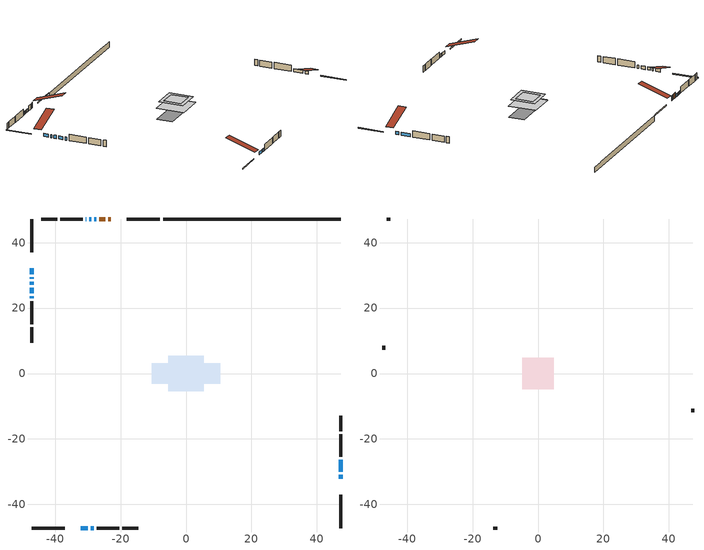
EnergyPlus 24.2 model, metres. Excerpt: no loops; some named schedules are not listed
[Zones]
conditioned space
 floor adiabatic (AdiabaticFloorConstruction): -5.42,-5.42 -5.42,5.42 5.42,5.42 5.42,-5.42 z0.5
 floor foundation (Slab1 construction): -10.49,-3.07 -10.49,3.07 10.49,3.07 10.49,-3.07 z-1.63
 wall outside (RimJoist1 construction): -7.96,47.22 -18.13,47.22 / -47.22,-47.22 -37.05,-47.22 / -47.22,47.22 -47.22,37.05 / 47.22,-47.22 47.22,-37.05 z0.5:0.8
 wall outside (AdiabaticWallConstruction 1): -23.03,47.22 -23.81,47.22 / -24.74,47.22 -26.52,47.22 z0.5:2.53
 wall outside (AdiabaticWallConstruction): -47.22,32.16 -47.22,30.38 / -27.45,47.22 -28.07,47.22 / -29,47.22 -29.5,47.22 / -47.22,29.46 -47.22,29.02 / -30.43,47.22 -30.65,47.22 / -47.22,28.1 -47.22,27.13 / -47.22,26.2 -47.22,24.5 / -47.22,23.58 -47.22,22.95 / 47.22,-32.16 47.22,-30.88 / 47.22,-29.96 47.22,-26.41 / -32.16,-47.22 -30.02,-47.22 / -29.09,-47.22 -28.17,-47.22 z0.5:1.72
 wall outside (Wall1 construction): -31.57,47.22 -38.47,47.22 / -27.24,-47.22 -20.35,-47.22 / -47.22,22.02 -47.22,15.12 / 47.22,-25.48 47.22,-18.58 z0.5:2.94
 wall outside (Wall2 construction): -39.4,47.22 -44.2,47.22 / -19.42,-47.22 -14.61,-47.22 / -47.22,14.19 -47.22,9.39 / 47.22,-17.66 47.22,-12.85 z0.5:2.94
 wall foundation (FoundationWall1 construction): -7.03,47.22,-1.63 -7.03,47.22,0.5 41.8,47.22,0.5 41.8,47.22,0.35 47.22,47.22,0.35 47.22,47.22,-1.63
 window (WindowConstruction): -47.22,32.16 -47.22,30.39 z0.5:1.72
 window (WindowConstruction 8): -27.45,47.22 -28.07,47.22 z0.5:1.72
 window (WindowConstruction 9): -29,47.22 -29.5,47.22 z0.5:1.72
 window (WindowConstruction 10): -47.22,29.46 -47.22,29.03 z0.5:1.72
 window (WindowConstruction 11): -30.43,47.22 -30.65,47.22 z0.5:1.72
 window (WindowConstruction 1): -47.22,28.1 -47.22,27.13 z0.5:1.72
 window (WindowConstruction 2): -47.22,26.2 -47.22,24.5 z0.5:1.72
 window (WindowConstruction 3): -47.22,23.58 -47.22,22.95 z0.5:1.72
 window (WindowConstruction 4): 47.22,-32.16 47.22,-30.88 z0.5:1.72
 window (WindowConstruction 5): 47.22,-29.96 47.22,-26.41 z0.5:1.72
 window (WindowConstruction 6): -32.16,-47.22 -30.02,-47.22 z0.5:1.72
 window (WindowConstruction 7): -29.09,-47.22 -28.17,-47.22 z0.5:1.72
 door (Door): -23.03,47.22 -23.81,47.22 z0.5:2.53
 door (Door 1): -24.74,47.22 -26.52,47.22 z0.5:2.53
 ceiling adiabatic (AdiabaticFloorConstruction): 5.42,-5.42 5.42,5.42 -5.42,5.42 -5.42,-5.42 z0.5
attic - vented
 floor to conditioned space (Floor1 construction Reversed): -3.42,-3.42 -3.42,3.42 3.42,3.42 3.42,-3.42 z2.94
 floor to conditioned space (Floor2 construction Reversed): -4.83,-4.83 -4.83,4.83 4.83,4.83 4.83,-4.83 z2.94
 wall outside (Wall3 construction): -45.13,47.22 -46.3,47.22 / -13.68,-47.22 -12.52,-47.22 / -47.22,8.46 -47.22,7.3 / 47.22,-11.92 47.22,-10.76 z0.5:2.94
 roof outside (Roof1 construction): -22.1,47.22,2.94 -22.1,35.69,6.78 -19.06,35.69,6.78 -19.06,47.22,2.94; -33.08,-47.22,2.94 -33.08,-35.69,6.78 -36.12,-35.69,6.78 -36.12,-47.22,2.94; -47.22,33.08,2.94 -35.69,33.08,6.78 -35.69,36.12,6.78 -47.22,36.12,2.94; 47.22,-33.08,2.94 35.69,-33.08,6.78 35.69,-36.12,6.78 47.22,-36.12,2.94
[Building]
Building 1: Terrain=Suburbs
[Site:Location]
Swift Current_SK: Latitude {deg}=50.29; Longitude {deg}=-107.69; Time Zone {hr}=-6; Elevation {m}=817; Keep Site Location Information=Yes
[Site:GroundTemperature:Shallow]
0.0715302, -2.00391, -2.17012, -1.18522, 2.76862, 6.70403, 10.1158, 12.2771, 12.4607, 10.7029, 7.37809, 3.5634
[Site:WaterMainsTemperature]
Calculation Method=Schedule; Temperature Schedule=mains temperature schedule
[Material] Roughness=Rough; Thermal Absorptance=0.9
Name | Thickness {m} | Conductivity {W/m-K} | Density {kg/m3} | Specific Heat {J/kg-K} | Solar Absorptance | Visible Absorptance
asphalt or fiberglass shingles | 0.00635 | 0.162714 | 1121.4 | 1465.45 | 0.84 | 0.84
ceiling loosefill ins | 0.169333 | 0.0480833 | 16.02 | 1046.75 | 0.7 | 0.7
ceiling stud and cavity | 0.1397 | 0.0761394 | 65.682 | 1177.47 | 0.7 | 0.7
ceiling stud and cavity 1 | 0.1397 | 0.326487 | 65.682 | 1177.47 | 0.7 | 0.7
concrete 4.0 in. | 0.1016 | 1.803125 | 2242.8 | 837.4 | 0.7 | 0.7
concrete 8.0 in. | 0.2032 | 1.803125 | 2242.8 | 837.4 | 0.7 | 0.7
door material | 0.04445 | 0.188738 | 512.64 | 1214.23 | 0.7 | 0.7
door material 1 | 0.04445 | 0.0451087 | 512.64 | 1214.23 | 0.7 | 0.7
exterior vertical ins | 0.00898159 | 0.029427 | 32.04 | 1214.23 | 0.7 | 0.7
floor covering | 0.0127 | 0.0433444 | 54.468 | 1339.84 | 0.6 | 0.6
floor rigid ins; wall rigid ins 1 | 0.512978 | 0.029427 | 32.04 | 1214.23 | 0.7 | 0.7
floor stud and cavity | 0.1397 | 1.75129 | 37.0049 | 1207.88 | 0.7 | 0.7
furniture material conditioned space 1 | 0.1524 | 0.115458 | 640.8 | 1214.23 | 0.6 | 0.6
gypsum board | 0.0127 | 0.160291 | 801 | 837.4 | 0.6 | 0.6
gypsum board 1 | 0.0127 | 0.160291 | 801 | 837.4 | 0.7 | 0.7
osb sheathing 0.5 in. | 0.0127 | 0.115458 | 512.64 | 1214.23 | 0.7 | 0.7
osb sheathing 0.75 in. | 0.01905 | 0.115458 | 512.64 | 1214.23 | 0.7 | 0.7
rim joist stud and cavity | 0.0508 | 0.271007 | 50.32683 | 1063.81 | 0.6 | 0.6
wall rigid ins | 0.051816 | 0.029427 | 32.04 | 1214.23 | 0.7 | 0.7
wall stud and cavity | 0.1397 | 0.0935595 | 139.0536 | 1170.24 | 0.7 | 0.7
wall stud and cavity 1 | 0.1397 | 0.203958 | 139.0536 | 1170.24 | 0.7 | 0.7
wall stud and cavity 2 | 0.0889 | 6.1454 | 50.32683 | 1063.81 | 0.6 | 0.6
wall stud and cavity 3 | 0.0889 | 0.380278 | 52.3479 | 1209.89 | 0.7 | 0.7
wall stud and cavity 4 | 0.0889 | 0.391764 | 83.0341 | 1211.67 | 0.7 | 0.7
wood siding | 0.0254 | 0.102417 | 544.68 | 1172.36 | 0 | 0
wood siding 1 | 0.00254 | 0.102417 | 544.68 | 1172.36 | 0 | 0
wood siding 2; wood siding 3; wood siding 4 | 0.0254 | 0.102417 | 544.68 | 1172.36 | 0.7 | 0.7
[WindowMaterial:SimpleGlazingSystem]
Name | U-Factor {W/m2-K} | Solar Heat Gain Coefficient
WindowMaterial | 2.78449 | 0.68
WindowMaterial 1 | 2.9395 | 0.65
WindowMaterial 10 | 2.72998 | 0.53
WindowMaterial 2 | 2.77314 | 0.64
WindowMaterial 3 | 2.76689 | 0.63
WindowMaterial 4 | 2.92303 | 0.66
WindowMaterial 5 | 2.88102 | 0.7
WindowMaterial 6 | 1.27641 | 0.52
WindowMaterial 7 | 2.77314 | 0.65
WindowMaterial 8 | 3.08543 | 0.63
WindowMaterial 9 | 2.76178 | 0.61
[Construction]
AdiabaticFloorConstruction: floor stud and cavity, floor rigid ins, osb sheathing 0.75 in., floor covering
AdiabaticWallConstruction: wood siding 3, wall rigid ins 1, wall stud and cavity 3, gypsum board
AdiabaticWallConstruction 1: wood siding 4, wall rigid ins 1, wall stud and cavity 3, gypsum board
Door: door material
Door 1: door material 1
Floor1 construction Reversed: gypsum board, ceiling stud and cavity
Floor2 construction Reversed: gypsum board, ceiling stud and cavity 1, ceiling loosefill ins
FoundationWall1 construction: concrete 8.0 in., gypsum board 1
furniture construction conditioned space 1: furniture material conditioned space 1
PartitionWallConstruction: gypsum board, wall stud and cavity 4, gypsum board
RimJoist1 construction: wood siding 2, rim joist stud and cavity
Roof1 construction: asphalt or fiberglass shingles
Slab1 construction: concrete 4.0 in.
Wall1 construction: wood siding, osb sheathing 0.5 in., wall stud and cavity, gypsum board
Wall2 construction: wood siding, wall rigid ins, osb sheathing 0.5 in., wall stud and cavity 1, gypsum board
Wall3 construction: wood siding 1, wall stud and cavity 2
WindowConstruction: WindowMaterial
WindowConstruction 1: WindowMaterial 1
WindowConstruction 10; WindowConstruction 11: WindowMaterial 10
WindowConstruction 2: WindowMaterial 2
WindowConstruction 3: WindowMaterial 3
WindowConstruction 4: WindowMaterial 4
WindowConstruction 5: WindowMaterial 5
WindowConstruction 6: WindowMaterial 6
WindowConstruction 7: WindowMaterial 7
WindowConstruction 8: WindowMaterial 8
WindowConstruction 9: WindowMaterial 9
[Zone] Multiplier=1; Part of Total Floor Area=Yes
Name | Volume {m3}
attic - vented | 87.4831
conditioned space | 616.2
[Space]
Name | Zone | Volume {m3}
attic - vented 1 | attic - vented | 87.4831
conditioned space 1 | conditioned space | 616.2
[ZoneInfiltration:EffectiveLeakageArea]
infil attic - vented 1: Zone or Space=attic - vented 1; Schedule=Always On Discrete; Effective Air Leakage Area {cm2}=4369.56; Stack Coefficient=0.000436876; Wind Coefficient=1.41221e-05
[ZoneMixing]
whole house fan mix: Zone or Space=attic - vented; Schedule=Always On Continuous; Design Flow Rate Calculation Method=Flow/Zone; Design Flow Rate {m3/s}=0; Source Zone or Space=conditioned space
[SurfaceProperty:ExposedFoundationPerimeter]
Slab1: Exposed Perimeter Calculation Method=TotalExposedPerimeter; Total Exposed Perimeter {m}=54.254
[InternalMass] Zone or ZoneList=conditioned space; Space or SpaceList=conditioned space 1
Name | Construction | Surface Area {m2}
furniture mass conditioned space 1 | furniture construction conditioned space 1 | 98.58
partition wall mass | PartitionWallConstruction | 246.45
[Lights]
interior lighting: Zone or ZoneList or Space or SpaceList=conditioned space 1; Schedule=interior lighting schedule; Design Level Calculation Method=LightingLevel; Lighting Level {W}=343.2; Return Air Fraction=0; Fraction Radiant=0.6; Fraction Visible=0.2; Fraction Replaceable=1
[People]
occupants: Zone or ZoneList or Space or SpaceList=conditioned space 1; Number of People Schedule=occupants schedule; Number of People Calculation Method=People; Number of People=3; Fraction Radiant=0.314171; Sensible Heat Fraction=0.56303; Activity Level Schedule=occupants activity schedule; Carbon Dioxide Generation Rate {m3/s-W}=0; Enable ASHRAE 55 Comfort Warnings=No; Mean Radiant Temperature Calculation Type=EnclosureAveraged
[ElectricEquipment] Zone or ZoneList or Space or SpaceList=conditioned space 1; Design Level Calculation Method=EquipmentLevel
Name | Schedule | Design Level {W} | Fraction Latent | Fraction Radiant | Fraction Lost
clothes dryer | clothes dryer schedule | 140.772 | 0.015 | 0.081 | 0.85
clothes washer | clothes washer schedule | 32.1985 | 0.03 | 0.162 | 0.7
cooking range | cooking range schedule | 215.147 | 0.08 | 0.432 | 0.2
dishwasher | dishwasher schedule | 66.8632 | 0.3 | 0.18 | 0.4
fridge | fridge schedule | 72.9452 | 0 | 0.6 | 0
mech vent house fan | mech vent house fan schedule | 0 | 0 | 0 | 1
mech vent house fan cfis | mech vent house fan cfis schedule | 0 | 0 | 0 | 0
misc plug loads | misc plug loads schedule | 494.7 | 0.045 | 0.513 | 0.1
whole house fan | Always On Discrete | 0 | 0 | 0 | 1
[OtherEquipment] Zone or ZoneList or Space or SpaceList=conditioned space 1; Design Level Calculation Method=EquipmentLevel
Name | Fuel Type | Schedule | Design Level {W} | Fraction Latent | Fraction Radiant | Fraction Lost
clothes dryer 1 | Electricity | clothes dryer schedule | 0 | 0.015 | 0.081 | 0.85
cooking range 1 | Electricity | cooking range schedule | 0 | 0.08 | 0.432 | 0.2
general water use latent | None | general water use schedule | 62.594 | 1 | 0 | 0
general water use sensible | None | general water use schedule | -61.6891 | 0 | 0.6 | 0
mech vent house fan latent load | None | Always On Discrete | 0 | 1 | 0 | 0
mech vent house fan sensible load | None | Always On Discrete | 0 | 0 | 0 | 0
water heater energy adjustment1 | Electricity | Always On Discrete | 0.01 | 0 | 0 | 1
[ZoneInfiltration:DesignFlowRate] Zone or ZoneList or Space or SpaceList=conditioned space 1; Schedule=Always On Discrete; Design Flow Rate Calculation Method=Flow/Zone; Design Flow Rate {m3/s}=0
infil flow; natural vent flow; whole house fan flow
[Foundation:Kiva]
Foundation Kiva 1: Initial Indoor Air Temperature {C}=21; Wall Height Above Grade {m}=0.499994; Wall Depth Below Slab {m}=0.2032; Custom Block Material Name 1=exterior vertical ins; Custom Block Depth 1 {m}=2.13; Custom Block X Position 1 {m}=0.2159; Custom Block Z Position 1 {m}=0
[Foundation:Kiva:Settings]
Soil Conductivity {W/m-K}=0.849921; Soil Density {kg/m3}=1842.3; Soil Specific Heat {J/kg-K}=418.7; Ground Solar Absorptivity=0.9; Ground Thermal Absorptivity=0.9; Ground Surface Roughness {m}=0.03; Far-Field Width {m}=40; Deep-Ground Boundary Condition=ZeroFlux; Deep-Ground Depth {m}=40; Minimum Cell Dimension {m}=0.2; Maximum Cell Growth Coefficient=3; Simulation Timestep=Timestep
[Exterior:Lights]
exterior lighting: Schedule=exterior lighting schedule; Design Level {W}=75.6
[EnergyManagementSystem:GlobalVariable]
infil_program_Qfan
infil_program_Qinf
natural_vent_program_Qnv
natural_vent_program_Qwhf
[EnergyManagementSystem:Sensor]
Name | Output:Variable or Output:Meter Index Key | Output:Variable or Output:Meter
airflow_gain | infil flow | Infiltration Sensible Heat Gain Energy
airflow_gain_1 | natural vent flow | Infiltration Sensible Heat Gain Energy
airflow_gain_2 | whole house fan flow | Infiltration Sensible Heat Gain Energy
airflow_loss | infil flow | Infiltration Sensible Heat Loss Energy
airflow_loss_1 | natural vent flow | Infiltration Sensible Heat Loss Energy
airflow_loss_2 | whole house fan flow | Infiltration Sensible Heat Loss Energy
clg_load_cond |  | Cooling:EnergyTransfer:Zone:CONDITIONED SPACE
clg_sp_s; clg_sp_s_1 | cooling setpoint | Schedule Value
clothes_dryer_exhaust_0_sch_s | clothes dryer exhaust 0 schedule | Schedule Value
cool_season | cooling season schedule | Schedule Value
htg_load_cond |  | Heating:EnergyTransfer:Zone:CONDITIONED SPACE
htg_sp_s; htg_sp_s_1 | heating setpoint | Schedule Value
ig_ee_conv | clothes dryer | Electric Equipment Convective Heating Energy
ig_ee_conv_2 | cooking range | Electric Equipment Convective Heating Energy
ig_ee_conv_4 | fridge | Electric Equipment Convective Heating Energy
ig_ee_conv_5 | misc plug loads | Electric Equipment Convective Heating Energy
ig_ee_conv_6 | whole house fan | Electric Equipment Convective Heating Energy
ig_ee_rad | clothes dryer | Electric Equipment Radiant Heating Energy
ig_ee_rad_2 | cooking range | Electric Equipment Radiant Heating Energy
ig_ee_rad_4 | fridge | Electric Equipment Radiant Heating Energy
ig_ee_rad_5 | misc plug loads | Electric Equipment Radiant Heating Energy
ig_ee_rad_6 | whole house fan | Electric Equipment Radiant Heating Energy
ig_lgt_conv | interior lighting | Lights Convective Heating Energy
ig_lgt_rad | interior lighting | Lights Radiant Heating Energy
ig_lgt_vis | interior lighting | Lights Visible Radiation Heating Energy
ig_oe_conv | clothes dryer 1 | Other Equipment Convective Heating Energy
ig_oe_conv_1 | cooking range 1 | Other Equipment Convective Heating Energy
ig_oe_conv_2 | general water use latent | Other Equipment Convective Heating Energy
ig_oe_conv_3 | general water use sensible | Other Equipment Convective Heating Energy
ig_oe_conv_4 | water heater energy adjustment1 | Other Equipment Convective Heating Energy
ig_oe_rad | clothes dryer 1 | Other Equipment Radiant Heating Energy
ig_oe_rad_1 | cooking range 1 | Other Equipment Radiant Heating Energy
ig_oe_rad_2 | general water use latent | Other Equipment Radiant Heating Energy
ig_oe_rad_3 | general water use sensible | Other Equipment Radiant Heating Energy
ig_oe_rad_4 | water heater energy adjustment1 | Other Equipment Radiant Heating Energy
ig_ppl_conv | occupants | People Convective Heating Energy
ig_ppl_rad | occupants | People Radiant Heating Energy
im_conv | furniture mass conditioned space 1 | Surface Inside Face Convection Heat Gain Energy
im_conv_1 | partition wall mass | Surface Inside Face Convection Heat Gain Energy
im_ig | furniture mass conditioned space 1 | Surface Inside Face Internal Gains Radiation Heat Gain Energy
im_ig_1 | partition wall mass | Surface Inside Face Internal Gains Radiation Heat Gain Energy
im_lgt | furniture mass conditioned space 1 | Surface Inside Face Lights Radiation Heat Gain Energy
im_lgt_1 | partition wall mass | Surface Inside Face Lights Radiation Heat Gain Energy
im_sol | furniture mass conditioned space 1 | Surface Inside Face Solar Radiation Heat Gain Energy
im_sol_1 | partition wall mass | Surface Inside Face Solar Radiation Heat Gain Energy
im_surf | furniture mass conditioned space 1 | Surface Inside Face Net Surface Thermal Radiation Heat Gain Energy
im_surf_1 | partition wall mass | Surface Inside Face Net Surface Thermal Radiation Heat Gain Energy
mv_conv | mech vent house fan | Electric Equipment Convective Heating Energy
mv_conv_1 | mech vent house fan cfis | Electric Equipment Convective Heating Energy
mv_conv_2 | mech vent house fan latent load | Other Equipment Convective Heating Energy
mv_conv_3 | mech vent house fan sensible load | Other Equipment Convective Heating Energy
mv_rad | mech vent house fan | Electric Equipment Radiant Heating Energy
mv_rad_1 | mech vent house fan cfis | Electric Equipment Radiant Heating Energy
mv_rad_2 | mech vent house fan latent load | Other Equipment Radiant Heating Energy
mv_rad_3 | mech vent house fan sensible load | Other Equipment Radiant Heating Energy
natural_vent_s | natural vent schedule | Schedule Value
out_pb_s |  | Site Outdoor Air Barometric Pressure
out_wt_s |  | Site Outdoor Air Humidity Ratio
site_vw_s |  | Site Wind Speed
ss_back_out | Window1 | Surface Window Shortwave from Zone Back Out Window Heat Transfer Rate
ss_back_out_1 | Window10 | Surface Window Shortwave from Zone Back Out Window Heat Transfer Rate
ss_back_out_10 | Window8 | Surface Window Shortwave from Zone Back Out Window Heat Transfer Rate
ss_back_out_11 | Window9 | Surface Window Shortwave from Zone Back Out Window Heat Transfer Rate
ss_back_out_2 | Window11 | Surface Window Shortwave from Zone Back Out Window Heat Transfer Rate
ss_back_out_3 | Window12 | Surface Window Shortwave from Zone Back Out Window Heat Transfer Rate
ss_back_out_4 | Window14 | Surface Window Shortwave from Zone Back Out Window Heat Transfer Rate
ss_back_out_5 | Window2 | Surface Window Shortwave from Zone Back Out Window Heat Transfer Rate
ss_back_out_6 | Window3 | Surface Window Shortwave from Zone Back Out Window Heat Transfer Rate
ss_back_out_7 | Window5 | Surface Window Shortwave from Zone Back Out Window Heat Transfer Rate
ss_back_out_8 | Window6 | Surface Window Shortwave from Zone Back Out Window Heat Transfer Rate
ss_back_out_9 | Window7 | Surface Window Shortwave from Zone Back Out Window Heat Transfer Rate
ss_conv | Door1 | Surface Inside Face Convection Heat Gain Energy
ss_conv_1 | Door2 | Surface Inside Face Convection Heat Gain Energy
ss_conv_10 | Window6 | Surface Inside Face Convection Heat Gain Energy
ss_conv_11 | Window7 | Surface Inside Face Convection Heat Gain Energy
ss_conv_12 | Window8 | Surface Inside Face Convection Heat Gain Energy
ss_conv_13 | Window9 | Surface Inside Face Convection Heat Gain Energy
ss_conv_2 | Window1 | Surface Inside Face Convection Heat Gain Energy
ss_conv_3 | Window10 | Surface Inside Face Convection Heat Gain Energy
ss_conv_4 | Window11 | Surface Inside Face Convection Heat Gain Energy
ss_conv_5 | Window12 | Surface Inside Face Convection Heat Gain Energy
ss_conv_6 | Window14 | Surface Inside Face Convection Heat Gain Energy
ss_conv_7 | Window2 | Surface Inside Face Convection Heat Gain Energy
ss_conv_8 | Window3 | Surface Inside Face Convection Heat Gain Energy
ss_conv_9 | Window5 | Surface Inside Face Convection Heat Gain Energy
ss_ig | Door1 | Surface Inside Face Internal Gains Radiation Heat Gain Energy
ss_ig_1 | Door2 | Surface Inside Face Internal Gains Radiation Heat Gain Energy
ss_ig_10 | Window6 | Surface Inside Face Internal Gains Radiation Heat Gain Energy
ss_ig_11 | Window7 | Surface Inside Face Internal Gains Radiation Heat Gain Energy
ss_ig_12 | Window8 | Surface Inside Face Internal Gains Radiation Heat Gain Energy
ss_ig_13 | Window9 | Surface Inside Face Internal Gains Radiation Heat Gain Energy
ss_ig_2 | Window1 | Surface Inside Face Internal Gains Radiation Heat Gain Energy
ss_ig_3 | Window10 | Surface Inside Face Internal Gains Radiation Heat Gain Energy
ss_ig_4 | Window11 | Surface Inside Face Internal Gains Radiation Heat Gain Energy
ss_ig_5 | Window12 | Surface Inside Face Internal Gains Radiation Heat Gain Energy
ss_ig_6 | Window14 | Surface Inside Face Internal Gains Radiation Heat Gain Energy
ss_ig_7 | Window2 | Surface Inside Face Internal Gains Radiation Heat Gain Energy
ss_ig_8 | Window3 | Surface Inside Face Internal Gains Radiation Heat Gain Energy
ss_ig_9 | Window5 | Surface Inside Face Internal Gains Radiation Heat Gain Energy
ss_lgt | Door1 | Surface Inside Face Lights Radiation Heat Gain Energy
ss_lgt_1 | Door2 | Surface Inside Face Lights Radiation Heat Gain Energy
ss_sol | Door1 | Surface Inside Face Solar Radiation Heat Gain Energy
ss_sol_1 | Door2 | Surface Inside Face Solar Radiation Heat Gain Energy
ss_surf | Door1 | Surface Inside Face Net Surface Thermal Radiation Heat Gain Energy
ss_surf_1 | Door2 | Surface Inside Face Net Surface Thermal Radiation Heat Gain Energy
ss_surf_10 | Window6 | Surface Inside Face Net Surface Thermal Radiation Heat Gain Energy
ss_surf_11 | Window7 | Surface Inside Face Net Surface Thermal Radiation Heat Gain Energy
ss_surf_12 | Window8 | Surface Inside Face Net Surface Thermal Radiation Heat Gain Energy
ss_surf_13 | Window9 | Surface Inside Face Net Surface Thermal Radiation Heat Gain Energy
ss_surf_2 | Window1 | Surface Inside Face Net Surface Thermal Radiation Heat Gain Energy
ss_surf_3 | Window10 | Surface Inside Face Net Surface Thermal Radiation Heat Gain Energy
ss_surf_4 | Window11 | Surface Inside Face Net Surface Thermal Radiation Heat Gain Energy
ss_surf_5 | Window12 | Surface Inside Face Net Surface Thermal Radiation Heat Gain Energy
ss_surf_6 | Window14 | Surface Inside Face Net Surface Thermal Radiation Heat Gain Energy
ss_surf_7 | Window2 | Surface Inside Face Net Surface Thermal Radiation Heat Gain Energy
ss_surf_8 | Window3 | Surface Inside Face Net Surface Thermal Radiation Heat Gain Energy
ss_surf_9 | Window5 | Surface Inside Face Net Surface Thermal Radiation Heat Gain Energy
ss_trans_in | Window1 | Surface Window Transmitted Solar Radiation Rate
ss_trans_in_1 | Window10 | Surface Window Transmitted Solar Radiation Rate
ss_trans_in_10 | Window8 | Surface Window Transmitted Solar Radiation Rate
ss_trans_in_11 | Window9 | Surface Window Transmitted Solar Radiation Rate
ss_trans_in_2 | Window11 | Surface Window Transmitted Solar Radiation Rate
ss_trans_in_3 | Window12 | Surface Window Transmitted Solar Radiation Rate
ss_trans_in_4 | Window14 | Surface Window Transmitted Solar Radiation Rate
ss_trans_in_5 | Window2 | Surface Window Transmitted Solar Radiation Rate
ss_trans_in_6 | Window3 | Surface Window Transmitted Solar Radiation Rate
ss_trans_in_7 | Window5 | Surface Window Transmitted Solar Radiation Rate
ss_trans_in_8 | Window6 | Surface Window Transmitted Solar Radiation Rate
ss_trans_in_9 | Window7 | Surface Window Transmitted Solar Radiation Rate
ss_trans_out | Window1 | Surface Inside Face Initial Transmitted Diffuse Transmitted Out Window Solar Radiation Rate
ss_trans_out_1 | Window10 | Surface Inside Face Initial Transmitted Diffuse Transmitted Out Window Solar Radiation Rate
ss_trans_out_10 | Window8 | Surface Inside Face Initial Transmitted Diffuse Transmitted Out Window Solar Radiation Rate
ss_trans_out_11 | Window9 | Surface Inside Face Initial Transmitted Diffuse Transmitted Out Window Solar Radiation Rate
ss_trans_out_2 | Window11 | Surface Inside Face Initial Transmitted Diffuse Transmitted Out Window Solar Radiation Rate
ss_trans_out_3 | Window12 | Surface Inside Face Initial Transmitted Diffuse Transmitted Out Window Solar Radiation Rate
ss_trans_out_4 | Window14 | Surface Inside Face Initial Transmitted Diffuse Transmitted Out Window Solar Radiation Rate
ss_trans_out_5 | Window2 | Surface Inside Face Initial Transmitted Diffuse Transmitted Out Window Solar Radiation Rate
ss_trans_out_6 | Window3 | Surface Inside Face Initial Transmitted Diffuse Transmitted Out Window Solar Radiation Rate
ss_trans_out_7 | Window5 | Surface Inside Face Initial Transmitted Diffuse Transmitted Out Window Solar Radiation Rate
ss_trans_out_8 | Window6 | Surface Inside Face Initial Transmitted Diffuse Transmitted Out Window Solar Radiation Rate
ss_trans_out_9 | Window7 | Surface Inside Face Initial Transmitted Diffuse Transmitted Out Window Solar Radiation Rate
s_conv | Floor1 | Surface Inside Face Convection Heat Gain Energy
s_conv_1 | Floor2 | Surface Inside Face Convection Heat Gain Energy
s_conv_10 | Wall1:0 | Surface Inside Face Convection Heat Gain Energy
s_conv_11 | Wall1:180 | Surface Inside Face Convection Heat Gain Energy
s_conv_12 | Wall1:270 | Surface Inside Face Convection Heat Gain Energy
s_conv_13 | Wall1:90 | Surface Inside Face Convection Heat Gain Energy
s_conv_14 | Wall2:0 | Surface Inside Face Convection Heat Gain Energy
s_conv_15 | Wall2:180 | Surface Inside Face Convection Heat Gain Energy
s_conv_16 | Wall2:270 | Surface Inside Face Convection Heat Gain Energy
s_conv_17 | Wall2:90 | Surface Inside Face Convection Heat Gain Energy
s_conv_2 | FoundationWall1 | Surface Inside Face Convection Heat Gain Energy
s_conv_3 | inferred conditioned ceiling | Surface Inside Face Convection Heat Gain Energy
s_conv_4 | inferred conditioned floor | Surface Inside Face Convection Heat Gain Energy
s_conv_5 | RimJoist1:0 | Surface Inside Face Convection Heat Gain Energy
s_conv_6 | RimJoist1:180 | Surface Inside Face Convection Heat Gain Energy
s_conv_7 | RimJoist1:270 | Surface Inside Face Convection Heat Gain Energy
s_conv_8 | RimJoist1:90 | Surface Inside Face Convection Heat Gain Energy
s_conv_9 | Slab1 | Surface Inside Face Convection Heat Gain Energy
s_ig | Floor1 | Surface Inside Face Internal Gains Radiation Heat Gain Energy
s_ig_1 | Floor2 | Surface Inside Face Internal Gains Radiation Heat Gain Energy
s_ig_10 | Wall1:0 | Surface Inside Face Internal Gains Radiation Heat Gain Energy
s_ig_11 | Wall1:180 | Surface Inside Face Internal Gains Radiation Heat Gain Energy
s_ig_12 | Wall1:270 | Surface Inside Face Internal Gains Radiation Heat Gain Energy
s_ig_13 | Wall1:90 | Surface Inside Face Internal Gains Radiation Heat Gain Energy
